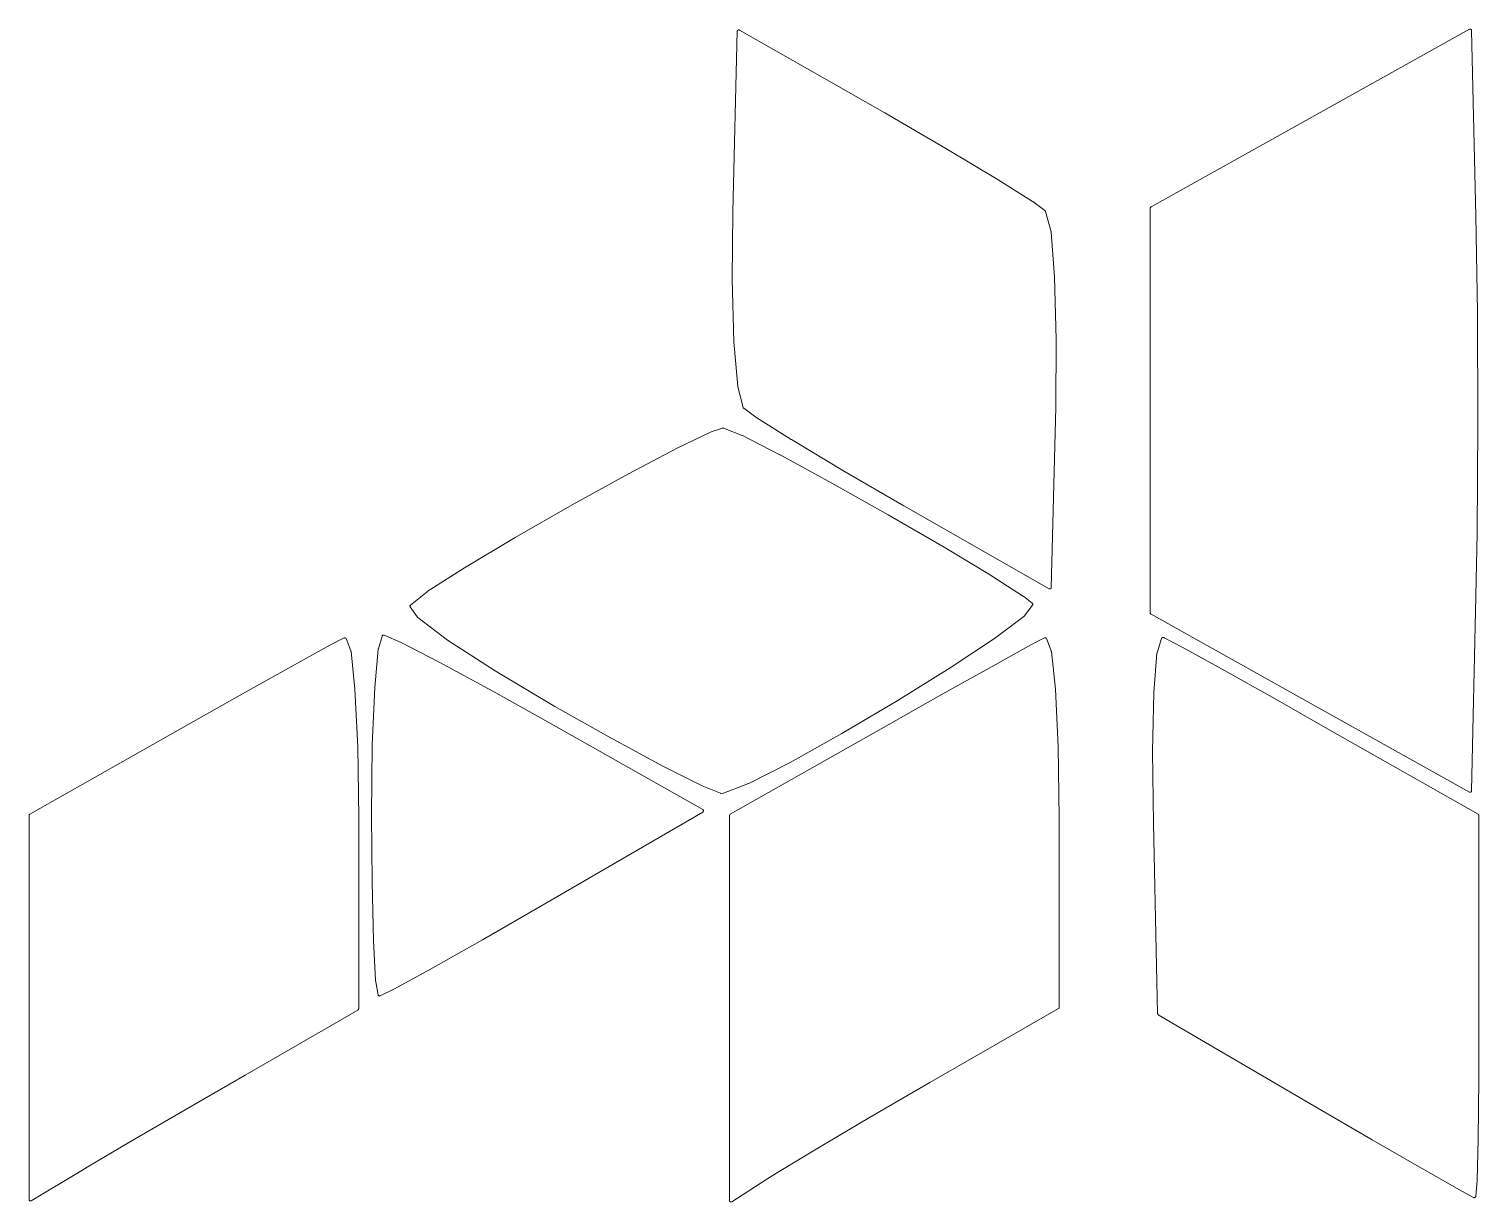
# Model space of a CAD drawing. Header units: millimetres. Extents: x 16 to 219, y 10 to 197.
# Drawn here: x 95.97 to 118.22, y 113.69 to 131.68 of the extents above; entities that cross this region are included whole.
import ezdxf

# ---------------------------------------------------------------- set-up
doc = ezdxf.new("R2010")
doc.units = ezdxf.units.MM
doc.header["$MEASUREMENT"] = 0
doc.layers.add('Engraving', color=7, linetype='Continuous', lineweight=0, true_color=0x3866dc)

msp = doc.modelspace()

# ---------------------------------------------------------------- linework, layer by layer
at = {"layer": 'Engraving', "linetype": 'Continuous'}
for p, q in [((106.769, 128.876), (106.836, 131.646)), ((106.836, 131.646), (106.841, 131.649)), ((106.841, 131.656), (106.845, 131.659)), ((106.841, 131.653), (106.841, 131.656)), ((106.841, 131.649), (106.841, 131.653)), ((106.841, 131.653), (106.841, 131.653)), ((106.841, 131.653), (106.841, 131.653)), ((106.845, 131.662), (106.849, 131.664)), ((106.845, 131.66), (106.845, 131.662)), ((106.845, 131.659), (106.845, 131.66)), ((106.845, 131.66), (106.845, 131.66)), ((106.849, 131.664), (106.853, 131.665)), ((106.849, 131.664), (106.849, 131.664)), ((106.849, 131.664), (106.849, 131.664)), ((106.853, 131.665), (106.857, 131.666)), ((106.857, 131.666), (106.857, 131.667)), ((106.857, 131.667), (106.857, 131.666)), ((106.857, 131.666), (106.862, 131.666)), ((106.857, 131.666), (106.857, 131.666)), ((106.862, 131.666), (106.862, 131.666)), ((106.862, 131.666), (106.862, 131.666)), ((106.862, 131.666), (106.866, 131.665)), ((106.866, 131.665), (106.87, 131.664)), ((106.87, 131.664), (109.1, 130.392)), ((113.188, 128.95), (118.075, 131.677)), ((118.075, 131.677), (118.079, 131.678)), ((118.079, 131.678), (118.079, 131.679)), ((118.079, 131.679), (118.079, 131.679)), ((118.079, 131.679), (118.084, 131.679)), ((118.084, 131.679), (118.084, 131.679)), ((118.084, 131.679), (118.088, 131.679)), ((118.088, 131.679), (118.088, 131.679)), ((118.088, 131.679), (118.092, 131.678)), ((118.088, 131.679), (118.088, 131.679)), ((118.092, 131.678), (118.096, 131.677)), ((118.096, 131.677), (118.096, 131.676)), ((118.096, 131.676), (118.096, 131.676)), ((118.096, 131.676), (118.096, 131.674)), ((118.096, 131.674), (118.101, 131.672)), ((118.101, 131.672), (118.101, 131.672)), ((118.101, 131.672), (118.101, 131.672)), ((118.101, 131.672), (118.105, 131.669)), ((118.105, 131.669), (118.105, 131.666)), ((118.105, 131.666), (118.105, 131.665)), ((118.105, 131.665), (118.105, 131.665)), ((118.105, 131.665), (118.105, 131.662)), ((118.105, 131.662), (118.105, 131.659)), ((118.105, 131.659), (118.173, 128.816)), ((109.1, 130.392), (109.1, 130.392)), ((109.1, 130.392), (109.1, 130.392)), ((109.1, 130.392), (110.04, 129.849)), ((110.04, 129.849), (110.04, 129.849)), ((110.04, 129.849), (110.04, 129.849)), ((110.04, 129.849), (110.827, 129.377)), ((110.827, 129.377), (110.827, 129.376)), ((110.827, 129.376), (110.827, 129.376)), ((110.827, 129.376), (111.368, 129.033)), ((106.76, 127.843), (106.769, 128.876)), ((106.769, 128.876), (106.769, 128.876)), ((106.769, 128.876), (106.769, 128.876)), ((111.368, 129.033), (111.373, 129.033)), ((111.373, 129.033), (111.373, 129.032)), ((111.373, 129.032), (111.559, 128.894)), ((111.559, 128.894), (111.563, 128.892)), ((111.563, 128.892), (111.563, 128.889)), ((111.563, 128.889), (111.563, 128.889)), ((111.563, 128.889), (111.563, 128.889)), ((111.563, 128.889), (111.567, 128.886)), ((111.567, 128.886), (111.567, 128.883)), ((111.567, 128.883), (111.652, 128.567)), ((113.175, 128.935), (113.179, 128.939)), ((113.175, 128.932), (113.175, 128.935)), ((113.175, 122.721), (113.175, 128.932)), ((113.175, 128.932), (113.175, 128.932)), ((113.175, 128.932), (113.175, 128.932)), ((113.179, 128.942), (113.179, 128.945)), ((113.179, 128.945), (113.184, 128.945)), ((113.179, 128.939), (113.179, 128.942)), ((113.179, 128.939), (113.179, 128.939)), ((113.179, 128.939), (113.179, 128.939)), ((113.184, 128.947), (113.188, 128.95)), ((113.184, 128.945), (113.184, 128.947)), ((113.184, 128.945), (113.184, 128.945)), ((113.188, 128.95), (113.188, 128.95)), ((113.188, 128.95), (113.188, 128.95)), ((118.173, 128.816), (118.173, 128.816)), ((118.173, 128.816), (118.173, 128.816)), ((118.173, 128.816), (118.194, 127.335)), ((111.652, 128.567), (111.652, 128.565)), ((111.652, 128.565), (111.652, 128.563)), ((111.652, 128.563), (111.707, 127.874)), ((106.76, 127.842), (106.76, 127.843)), ((106.786, 126.884), (106.76, 127.842)), ((106.76, 127.842), (106.76, 127.842)), ((111.707, 127.874), (111.707, 127.874)), ((111.707, 127.874), (111.707, 127.873)), ((111.707, 127.873), (111.732, 126.916)), ((118.194, 127.335), (118.194, 127.335)), ((118.194, 127.335), (118.194, 127.335)), ((118.194, 127.335), (118.202, 125.628)), ((106.786, 126.883), (106.786, 126.884)), ((106.786, 126.884), (106.786, 126.884)), ((106.845, 126.194), (106.786, 126.883)), ((111.732, 126.915), (111.724, 125.882)), ((111.732, 126.916), (111.732, 126.915)), ((111.732, 126.915), (111.732, 126.915)), ((106.845, 126.192), (106.845, 126.194)), ((106.845, 126.191), (106.845, 126.192)), ((106.929, 125.875), (106.845, 126.191)), ((106.929, 125.872), (106.929, 125.875)), ((106.929, 125.869), (106.929, 125.872)), ((106.929, 125.868), (106.929, 125.869)), ((106.934, 125.866), (106.929, 125.868)), ((106.929, 125.868), (106.929, 125.868)), ((106.938, 125.863), (106.934, 125.866)), ((107.124, 125.725), (106.938, 125.863)), ((107.124, 125.724), (107.124, 125.725)), ((107.124, 125.725), (107.124, 125.725)), ((107.666, 125.381), (107.124, 125.724)), ((111.724, 125.882), (111.656, 123.111)), ((111.724, 125.882), (111.724, 125.882)), ((111.724, 125.882), (111.724, 125.882)), ((105.914, 125.253), (106.439, 125.502)), ((106.439, 125.503), (106.612, 125.559)), ((106.439, 125.502), (106.439, 125.503)), ((106.439, 125.502), (106.439, 125.502)), ((106.612, 125.559), (106.616, 125.559)), ((106.616, 125.559), (106.621, 125.56)), ((106.621, 125.56), (106.621, 125.56)), ((106.621, 125.56), (106.625, 125.559)), ((106.621, 125.56), (106.621, 125.56)), ((106.625, 125.559), (106.629, 125.558)), ((106.629, 125.558), (106.913, 125.443)), ((118.202, 125.628), (118.189, 123.946)), ((118.202, 125.628), (118.202, 125.628)), ((118.202, 125.628), (118.202, 125.628)), ((106.913, 125.443), (106.913, 125.443)), ((106.913, 125.443), (106.917, 125.443)), ((106.917, 125.443), (107.501, 125.142)), ((107.67, 125.381), (107.666, 125.381)), ((108.457, 124.909), (107.67, 125.381)), ((107.67, 125.381), (107.67, 125.381)), ((105.169, 124.858), (105.914, 125.252)), ((105.914, 125.252), (105.914, 125.253)), ((105.914, 125.253), (105.914, 125.253)), ((107.501, 125.142), (107.505, 125.141)), ((107.505, 125.141), (107.505, 125.141)), ((107.505, 125.141), (108.288, 124.716)), ((104.302, 124.38), (105.169, 124.858)), ((105.169, 124.858), (105.169, 124.858)), ((105.169, 124.858), (105.169, 124.858)), ((108.457, 124.908), (108.457, 124.909)), ((108.457, 124.909), (108.457, 124.909)), ((109.392, 124.366), (108.457, 124.908)), ((108.288, 124.716), (108.288, 124.716)), ((108.288, 124.716), (108.288, 124.716)), ((108.288, 124.716), (109.155, 124.226)), ((103.43, 123.878), (104.302, 124.38)), ((104.302, 124.38), (104.302, 124.38)), ((104.302, 124.38), (104.302, 124.38)), ((109.155, 124.226), (109.155, 124.226)), ((109.155, 124.226), (109.155, 124.226)), ((109.155, 124.226), (110.01, 123.732)), ((109.392, 124.365), (109.392, 124.366)), ((109.392, 124.366), (109.392, 124.366)), ((111.626, 123.094), (109.392, 124.365)), ((118.189, 123.946), (118.173, 122.984)), ((118.189, 123.946), (118.189, 123.946)), ((118.189, 123.946), (118.189, 123.946)), ((102.651, 123.415), (103.43, 123.878)), ((103.43, 123.878), (103.43, 123.878)), ((103.43, 123.878), (103.43, 123.878)), ((110.01, 123.732), (110.01, 123.732)), ((110.01, 123.732), (110.01, 123.732)), ((110.01, 123.732), (110.734, 123.296)), ((102.08, 123.051), (102.651, 123.415)), ((102.651, 123.415), (102.651, 123.415)), ((102.651, 123.415), (102.651, 123.415)), ((110.734, 123.296), (110.738, 123.296)), ((110.738, 123.296), (110.738, 123.295)), ((110.738, 123.295), (111.229, 122.977)), ((101.822, 122.845), (102.08, 123.049)), ((102.08, 123.05), (102.08, 123.051)), ((102.08, 123.049), (102.08, 123.05)), ((111.631, 123.092), (111.626, 123.094)), ((111.631, 123.091), (111.631, 123.092)), ((111.635, 123.091), (111.631, 123.091)), ((111.631, 123.091), (111.631, 123.091)), ((111.631, 123.091), (111.631, 123.091)), ((111.639, 123.091), (111.635, 123.091)), ((111.643, 123.092), (111.639, 123.091)), ((111.639, 123.091), (111.639, 123.091)), ((111.639, 123.091), (111.639, 123.091)), ((111.648, 123.093), (111.643, 123.092)), ((111.652, 123.098), (111.648, 123.096)), ((111.648, 123.096), (111.648, 123.094)), ((111.648, 123.094), (111.648, 123.094)), ((111.648, 123.094), (111.648, 123.093)), ((111.656, 123.101), (111.652, 123.098)), ((111.652, 123.098), (111.652, 123.098)), ((111.652, 123.098), (111.652, 123.098)), ((111.656, 123.111), (111.656, 123.108)), ((111.656, 123.108), (111.656, 123.105)), ((111.656, 123.105), (111.656, 123.105)), ((111.656, 123.105), (111.656, 123.104)), ((111.656, 123.104), (111.656, 123.101)), ((101.814, 122.833), (101.818, 122.835)), ((101.814, 122.832), (101.814, 122.833)), ((101.814, 122.831), (101.814, 122.832)), ((101.814, 122.828), (101.814, 122.831)), ((101.814, 122.826), (101.814, 122.828)), ((101.814, 122.825), (101.814, 122.826)), ((101.818, 122.823), (101.814, 122.825)), ((101.818, 122.842), (101.822, 122.844)), ((101.818, 122.84), (101.818, 122.842)), ((101.818, 122.839), (101.818, 122.84)), ((101.818, 122.837), (101.818, 122.839)), ((101.818, 122.835), (101.818, 122.837)), ((101.818, 122.821), (101.818, 122.823)), ((101.818, 122.819), (101.818, 122.821)), ((101.818, 122.818), (101.818, 122.819)), ((101.818, 122.817), (101.818, 122.818)), ((101.932, 122.658), (101.818, 122.817)), ((101.822, 122.844), (101.822, 122.845)), ((101.822, 122.844), (101.822, 122.844)), ((111.229, 122.977), (111.229, 122.976)), ((111.229, 122.976), (111.233, 122.976)), ((111.233, 122.976), (111.364, 122.872)), ((111.368, 122.842), (111.241, 122.674)), ((111.364, 122.872), (111.368, 122.871)), ((111.368, 122.871), (111.368, 122.869)), ((111.368, 122.869), (111.368, 122.868)), ((111.368, 122.868), (111.368, 122.866)), ((111.368, 122.866), (111.373, 122.865)), ((111.373, 122.845), (111.368, 122.844)), ((111.368, 122.844), (111.368, 122.842)), ((111.373, 122.865), (111.373, 122.863)), ((111.373, 122.863), (111.373, 122.861)), ((111.373, 122.861), (111.373, 122.86)), ((111.373, 122.86), (111.373, 122.858)), ((111.373, 122.858), (111.373, 122.856)), ((111.373, 122.856), (111.373, 122.854)), ((111.373, 122.854), (111.373, 122.853)), ((111.373, 122.853), (111.373, 122.85)), ((111.373, 122.85), (111.373, 122.849)), ((111.373, 122.849), (111.373, 122.847)), ((111.373, 122.847), (111.373, 122.845)), ((118.173, 122.983), (118.105, 119.994)), ((118.173, 122.984), (118.173, 122.984)), ((118.173, 122.984), (118.173, 122.983)), ((101.936, 122.656), (101.932, 122.658)), ((101.936, 122.653), (101.936, 122.656)), ((102.393, 122.308), (101.936, 122.653)), ((111.237, 122.671), (110.784, 122.332)), ((111.241, 122.674), (111.237, 122.673)), ((111.237, 122.673), (111.237, 122.671)), ((113.175, 122.718), (113.175, 122.721)), ((113.175, 122.721), (113.175, 122.721)), ((113.175, 122.721), (113.175, 122.721)), ((113.179, 122.714), (113.175, 122.718)), ((113.179, 122.711), (113.179, 122.714)), ((113.179, 122.714), (113.179, 122.714)), ((113.179, 122.714), (113.179, 122.714)), ((113.179, 122.708), (113.179, 122.711)), ((113.184, 122.708), (113.179, 122.708)), ((113.184, 122.707), (113.184, 122.708)), ((113.184, 122.705), (113.184, 122.707)), ((113.188, 122.703), (113.184, 122.705)), ((115.629, 121.339), (113.188, 122.703)), ((113.188, 122.703), (113.188, 122.703)), ((113.188, 122.703), (113.188, 122.703)), ((101.39, 122.372), (101.395, 122.375)), ((101.39, 122.369), (101.39, 122.372)), ((101.395, 122.378), (101.399, 122.38)), ((101.395, 122.376), (101.395, 122.378)), ((101.395, 122.375), (101.395, 122.376)), ((101.395, 122.375), (101.395, 122.375)), ((101.399, 122.381), (101.403, 122.382)), ((101.399, 122.38), (101.399, 122.381)), ((101.399, 122.38), (101.399, 122.38)), ((101.403, 122.383), (101.407, 122.384)), ((101.403, 122.382), (101.403, 122.383)), ((101.403, 122.383), (101.403, 122.383)), ((101.407, 122.384), (101.407, 122.384)), ((101.407, 122.384), (101.412, 122.384)), ((101.412, 122.384), (101.412, 122.384)), ((101.412, 122.384), (101.416, 122.383)), ((101.412, 122.384), (101.412, 122.384)), ((101.416, 122.383), (101.42, 122.382)), ((101.42, 122.382), (101.678, 122.272)), ((100.045, 121.93), (100.595, 122.233)), ((100.595, 122.234), (100.806, 122.342)), ((100.595, 122.233), (100.595, 122.234)), ((100.595, 122.233), (100.595, 122.233)), ((100.806, 122.343), (100.811, 122.344)), ((100.806, 122.342), (100.806, 122.343)), ((100.811, 122.344), (100.811, 122.344)), ((100.811, 122.344), (100.811, 122.344)), ((100.811, 122.344), (100.815, 122.344)), ((100.815, 122.344), (100.819, 122.344)), ((100.819, 122.344), (100.819, 122.344)), ((100.819, 122.344), (100.819, 122.344)), ((100.819, 122.344), (100.823, 122.343)), ((100.823, 122.343), (100.828, 122.342)), ((100.828, 122.342), (100.828, 122.341)), ((100.828, 122.341), (100.828, 122.341)), ((100.828, 122.341), (100.828, 122.339)), ((100.828, 122.339), (100.832, 122.337)), ((100.832, 122.337), (100.832, 122.337)), ((100.832, 122.337), (100.832, 122.336)), ((100.832, 122.336), (100.832, 122.333)), ((100.832, 122.333), (100.836, 122.331)), ((100.836, 122.331), (100.908, 122.14)), ((101.276, 121.581), (101.327, 122.167)), ((101.327, 122.169), (101.331, 122.171)), ((101.327, 122.167), (101.327, 122.169)), ((101.331, 122.171), (101.39, 122.369)), ((101.678, 122.272), (101.682, 122.271)), ((101.682, 122.271), (101.682, 122.271)), ((101.682, 122.271), (102.266, 121.969)), ((102.393, 122.307), (102.393, 122.308)), ((103.121, 121.834), (102.393, 122.307)), ((102.393, 122.307), (102.393, 122.307)), ((110.784, 122.332), (110.103, 121.881)), ((110.784, 122.332), (110.784, 122.332)), ((110.784, 122.332), (110.784, 122.332)), ((110.793, 121.93), (111.343, 122.233)), ((111.343, 122.234), (111.554, 122.342)), ((111.343, 122.233), (111.343, 122.234)), ((111.343, 122.233), (111.343, 122.233)), ((111.554, 122.343), (111.559, 122.344)), ((111.554, 122.342), (111.554, 122.343)), ((111.559, 122.344), (111.559, 122.344)), ((111.559, 122.344), (111.559, 122.344)), ((111.559, 122.344), (111.563, 122.344)), ((111.563, 122.344), (111.567, 122.344)), ((111.567, 122.344), (111.567, 122.344)), ((111.567, 122.344), (111.567, 122.344)), ((111.567, 122.344), (111.571, 122.343)), ((111.571, 122.343), (111.576, 122.342)), ((111.576, 122.342), (111.576, 122.341)), ((111.576, 122.341), (111.576, 122.341)), ((111.576, 122.341), (111.576, 122.339)), ((111.576, 122.339), (111.58, 122.337)), ((111.58, 122.337), (111.58, 122.337)), ((111.58, 122.337), (111.58, 122.336)), ((111.58, 122.336), (111.58, 122.333)), ((111.58, 122.333), (111.584, 122.331)), ((111.584, 122.331), (111.656, 122.14)), ((113.281, 122.111), (113.349, 122.333)), ((113.349, 122.335), (113.353, 122.337)), ((113.349, 122.334), (113.349, 122.335)), ((113.349, 122.333), (113.349, 122.334)), ((113.353, 122.341), (113.357, 122.343)), ((113.353, 122.34), (113.353, 122.341)), ((113.353, 122.337), (113.353, 122.34)), ((113.353, 122.34), (113.353, 122.34)), ((113.357, 122.345), (113.361, 122.346)), ((113.357, 122.343), (113.357, 122.345)), ((113.357, 122.345), (113.357, 122.345)), ((113.361, 122.346), (113.366, 122.348)), ((113.361, 122.346), (113.361, 122.346)), ((113.366, 122.348), (113.366, 122.348)), ((113.366, 122.348), (113.366, 122.348)), ((113.366, 122.348), (113.37, 122.348)), ((113.37, 122.348), (113.374, 122.348)), ((113.374, 122.348), (113.374, 122.348)), ((113.374, 122.348), (113.378, 122.346)), ((113.374, 122.348), (113.374, 122.348)), ((113.378, 122.346), (113.382, 122.346)), ((113.382, 122.346), (113.387, 122.344)), ((113.387, 122.344), (113.666, 122.199)), ((113.666, 122.199), (113.666, 122.199)), ((113.666, 122.199), (113.666, 122.199)), ((113.666, 122.199), (114.267, 121.868)), ((99.245, 121.484), (100.045, 121.93)), ((100.045, 121.93), (100.045, 121.93)), ((100.045, 121.93), (100.045, 121.93)), ((100.908, 122.14), (100.908, 122.137)), ((100.908, 122.137), (100.912, 122.134)), ((100.912, 122.134), (100.971, 121.553)), ((102.266, 121.969), (102.266, 121.969)), ((102.266, 121.969), (102.266, 121.969)), ((102.266, 121.969), (103.087, 121.524)), ((109.993, 121.484), (110.793, 121.93)), ((110.793, 121.93), (110.793, 121.93)), ((110.793, 121.93), (110.793, 121.93)), ((111.656, 122.14), (111.656, 122.137)), ((111.656, 122.137), (111.66, 122.134)), ((111.66, 122.134), (111.719, 121.554)), ((113.23, 121.501), (113.277, 122.107)), ((113.277, 122.109), (113.281, 122.111)), ((113.277, 122.107), (113.277, 122.109)), ((104.039, 121.289), (103.121, 121.834)), ((103.121, 121.834), (103.121, 121.834)), ((103.121, 121.834), (103.121, 121.834)), ((110.103, 121.881), (109.291, 121.375)), ((110.103, 121.881), (110.103, 121.881)), ((110.103, 121.881), (110.103, 121.881)), ((114.267, 121.868), (114.267, 121.868)), ((114.267, 121.868), (114.267, 121.868)), ((114.267, 121.868), (115.092, 121.404)), ((98.297, 120.948), (99.245, 121.484)), ((99.245, 121.484), (99.245, 121.484)), ((99.245, 121.484), (99.245, 121.484)), ((100.971, 121.553), (100.971, 121.553)), ((100.971, 121.553), (100.971, 121.552)), ((100.971, 121.552), (101.014, 120.672)), ((101.238, 120.699), (101.276, 121.58)), ((101.276, 121.58), (101.276, 121.581)), ((101.276, 121.58), (101.276, 121.58)), ((103.087, 121.524), (103.087, 121.524)), ((103.087, 121.524), (103.087, 121.524)), ((103.087, 121.524), (103.946, 121.044)), ((109.045, 120.948), (109.993, 121.484)), ((109.993, 121.484), (109.993, 121.484)), ((109.993, 121.484), (109.993, 121.484)), ((111.719, 121.554), (111.719, 121.553)), ((111.719, 121.553), (111.719, 121.553)), ((111.719, 121.553), (111.762, 120.672)), ((113.209, 120.6), (113.23, 121.5)), ((113.23, 121.5), (113.23, 121.501)), ((113.23, 121.501), (113.23, 121.501)), ((104.869, 120.823), (104.039, 121.289)), ((104.039, 121.289), (104.039, 121.289)), ((104.039, 121.289), (104.039, 121.289)), ((109.291, 121.375), (108.44, 120.873)), ((109.291, 121.375), (109.291, 121.375)), ((109.291, 121.375), (109.291, 121.375)), ((115.092, 121.404), (115.092, 121.404)), ((115.092, 121.404), (115.092, 121.404)), ((115.092, 121.404), (115.896, 120.948)), ((118.075, 119.976), (115.629, 121.339)), ((103.946, 121.044), (103.946, 121.044)), ((103.946, 121.044), (103.946, 121.044)), ((103.946, 121.044), (106.307, 119.707)), ((95.983, 119.635), (98.297, 120.948)), ((98.297, 120.948), (98.297, 120.948)), ((98.297, 120.948), (98.297, 120.948)), ((105.698, 120.375), (104.869, 120.823)), ((104.869, 120.823), (104.869, 120.823)), ((104.869, 120.823), (104.869, 120.823)), ((106.731, 119.635), (109.045, 120.948)), ((108.44, 120.872), (107.649, 120.431)), ((108.44, 120.873), (108.44, 120.873)), ((108.44, 120.873), (108.44, 120.872)), ((109.045, 120.948), (109.045, 120.948)), ((109.045, 120.948), (109.045, 120.948)), ((115.896, 120.948), (115.896, 120.948)), ((115.896, 120.948), (115.896, 120.948)), ((115.896, 120.948), (118.206, 119.635)), ((101.014, 120.672), (101.014, 120.672)), ((101.014, 120.672), (101.014, 120.671)), ((101.014, 120.671), (101.031, 119.579)), ((101.225, 119.617), (101.238, 120.698)), ((101.238, 120.698), (101.238, 120.699)), ((101.238, 120.698), (101.238, 120.698)), ((111.762, 120.672), (111.762, 120.672)), ((111.762, 120.672), (111.762, 120.672)), ((111.762, 120.672), (111.779, 119.581)), ((113.222, 119.493), (113.209, 120.6)), ((113.209, 120.6), (113.209, 120.6)), ((113.209, 120.6), (113.209, 120.6)), ((106.299, 120.071), (105.698, 120.375)), ((105.698, 120.375), (105.698, 120.375)), ((105.698, 120.375), (105.698, 120.375)), ((107.649, 120.43), (107.014, 120.108)), ((107.649, 120.431), (107.649, 120.431)), ((107.649, 120.431), (107.649, 120.43)), ((106.299, 120.07), (106.299, 120.071)), ((106.299, 120.071), (106.299, 120.071)), ((106.578, 119.957), (106.299, 120.07)), ((106.578, 119.956), (106.578, 119.957)), ((106.578, 119.957), (106.578, 119.957)), ((106.582, 119.956), (106.578, 119.956)), ((106.587, 119.956), (106.582, 119.956)), ((106.582, 119.956), (106.582, 119.956)), ((106.621, 119.959), (106.587, 119.956)), ((106.587, 119.956), (106.587, 119.956)), ((106.625, 119.96), (106.621, 119.959)), ((107.01, 120.107), (106.625, 119.96)), ((106.625, 119.96), (106.625, 119.96)), ((107.014, 120.108), (107.01, 120.107)), ((107.01, 120.107), (107.01, 120.107)), ((118.079, 119.975), (118.075, 119.976)), ((118.079, 119.973), (118.079, 119.975)), ((118.084, 119.973), (118.079, 119.973)), ((118.079, 119.973), (118.079, 119.973)), ((118.088, 119.973), (118.084, 119.973)), ((118.084, 119.973), (118.084, 119.973)), ((118.092, 119.975), (118.088, 119.973)), ((118.088, 119.973), (118.088, 119.973)), ((118.088, 119.973), (118.088, 119.973)), ((118.096, 119.976), (118.092, 119.975)), ((118.101, 119.98), (118.096, 119.978)), ((118.096, 119.978), (118.096, 119.976)), ((118.096, 119.976), (118.096, 119.976)), ((118.096, 119.976), (118.096, 119.976)), ((118.105, 119.984), (118.101, 119.981)), ((118.101, 119.981), (118.101, 119.981)), ((118.101, 119.981), (118.101, 119.98)), ((118.105, 119.994), (118.105, 119.991)), ((118.105, 119.991), (118.105, 119.987)), ((118.105, 119.987), (118.105, 119.987)), ((118.105, 119.987), (118.105, 119.987)), ((118.105, 119.987), (118.105, 119.984)), ((106.307, 119.707), (106.307, 119.707)), ((106.307, 119.707), (106.307, 119.707)), ((106.307, 119.707), (106.312, 119.704)), ((106.312, 119.704), (106.316, 119.702)), ((106.316, 119.702), (106.316, 119.702)), ((106.316, 119.702), (106.316, 119.702)), ((106.316, 119.702), (106.316, 119.698)), ((95.97, 119.62), (95.974, 119.623)), ((95.97, 119.617), (95.97, 119.62)), ((95.97, 119.616), (95.97, 119.617)), ((95.97, 113.726), (95.97, 119.616)), ((95.97, 119.616), (95.97, 119.616)), ((95.974, 119.63), (95.978, 119.632)), ((95.974, 119.626), (95.974, 119.63)), ((95.974, 119.63), (95.974, 119.63)), ((95.974, 119.63), (95.974, 119.63)), ((95.974, 119.624), (95.974, 119.626)), ((95.974, 119.623), (95.974, 119.624)), ((95.974, 119.623), (95.974, 119.623)), ((95.978, 119.632), (95.983, 119.634)), ((95.983, 119.634), (95.983, 119.635)), ((95.983, 119.635), (95.983, 119.635)), ((101.031, 119.579), (101.031, 119.579)), ((101.031, 119.579), (101.031, 119.579)), ((101.031, 119.579), (101.031, 119.527)), ((101.031, 119.527), (101.031, 116.652)), ((101.225, 119.616), (101.225, 119.617)), ((101.234, 118.595), (101.225, 119.616)), ((101.225, 119.616), (101.225, 119.616)), ((106.307, 119.67), (103.883, 118.261)), ((106.312, 119.673), (106.307, 119.67)), ((106.307, 119.67), (106.307, 119.67)), ((106.307, 119.67), (106.307, 119.67)), ((106.316, 119.675), (106.312, 119.673)), ((106.316, 119.698), (106.316, 119.696)), ((106.316, 119.696), (106.316, 119.696)), ((106.316, 119.696), (106.316, 119.696)), ((106.316, 119.696), (106.32, 119.692)), ((106.32, 119.685), (106.316, 119.681)), ((106.316, 119.681), (106.316, 119.681)), ((106.316, 119.681), (106.316, 119.681)), ((106.316, 119.681), (106.316, 119.678)), ((106.316, 119.678), (106.316, 119.675)), ((106.316, 119.675), (106.316, 119.675)), ((106.316, 119.675), (106.316, 119.675)), ((106.32, 119.692), (106.32, 119.689)), ((106.32, 119.689), (106.32, 119.689)), ((106.32, 119.689), (106.32, 119.689)), ((106.32, 119.689), (106.32, 119.685)), ((106.718, 119.62), (106.722, 119.623)), ((106.718, 119.617), (106.718, 119.62)), ((106.718, 119.616), (106.718, 119.617)), ((106.718, 113.71), (106.718, 119.616)), ((106.718, 119.616), (106.718, 119.616)), ((106.722, 119.63), (106.726, 119.632)), ((106.722, 119.626), (106.722, 119.63)), ((106.722, 119.63), (106.722, 119.63)), ((106.722, 119.63), (106.722, 119.63)), ((106.722, 119.624), (106.722, 119.626)), ((106.722, 119.623), (106.722, 119.624)), ((106.722, 119.623), (106.722, 119.623)), ((106.726, 119.632), (106.731, 119.634)), ((106.731, 119.634), (106.731, 119.635)), ((106.731, 119.635), (106.731, 119.635)), ((111.779, 119.581), (111.779, 119.581)), ((111.779, 119.581), (111.779, 119.581)), ((111.779, 119.581), (111.779, 119.538)), ((111.779, 119.538), (111.779, 116.672)), ((113.285, 116.578), (113.222, 119.493)), ((113.222, 119.493), (113.222, 119.493)), ((113.222, 119.493), (113.222, 119.493)), ((118.206, 119.635), (118.206, 119.635)), ((118.206, 119.635), (118.206, 119.635)), ((118.206, 119.635), (118.206, 119.632)), ((118.206, 119.632), (118.211, 119.63)), ((118.211, 119.63), (118.211, 119.63)), ((118.211, 119.63), (118.211, 119.63)), ((118.211, 119.63), (118.211, 119.627)), ((118.211, 119.627), (118.215, 119.624)), ((118.215, 119.624), (118.215, 119.623)), ((118.215, 119.623), (118.215, 119.623)), ((118.215, 119.623), (118.215, 119.621)), ((118.215, 119.621), (118.215, 119.616)), ((118.215, 119.616), (118.215, 119.616)), ((118.215, 119.616), (118.215, 119.616)), ((118.215, 119.616), (118.219, 116.691)), ((101.234, 118.594), (101.234, 118.595)), ((101.255, 117.699), (101.234, 118.594)), ((101.234, 118.594), (101.234, 118.594)), ((103.883, 118.261), (102.926, 117.71)), ((103.883, 118.261), (103.883, 118.261)), ((103.883, 118.261), (103.883, 118.261)), ((101.255, 117.698), (101.255, 117.699)), ((101.255, 117.699), (101.255, 117.699)), ((102.926, 117.71), (102.131, 117.259)), ((102.926, 117.71), (102.926, 117.71)), ((102.926, 117.71), (102.926, 117.71)), ((101.285, 117.092), (101.255, 117.698)), ((102.131, 117.259), (101.577, 116.957)), ((102.131, 117.259), (102.131, 117.259)), ((102.131, 117.259), (102.131, 117.259)), ((101.285, 117.09), (101.285, 117.092)), ((101.285, 117.089), (101.285, 117.09)), ((101.327, 116.866), (101.285, 117.089)), ((101.327, 116.865), (101.327, 116.866)), ((101.327, 116.864), (101.327, 116.865)), ((101.327, 116.862), (101.327, 116.864)), ((101.327, 116.859), (101.327, 116.862)), ((101.331, 116.858), (101.327, 116.859)), ((101.331, 116.857), (101.331, 116.858)), ((101.331, 116.856), (101.331, 116.857)), ((101.331, 116.854), (101.331, 116.856)), ((101.335, 116.853), (101.331, 116.854)), ((101.335, 116.852), (101.335, 116.853)), ((101.335, 116.851), (101.335, 116.852)), ((101.34, 116.85), (101.335, 116.851)), ((101.34, 116.849), (101.34, 116.85)), ((101.34, 116.85), (101.34, 116.85)), ((101.344, 116.849), (101.34, 116.849)), ((101.348, 116.848), (101.344, 116.849)), ((101.352, 116.849), (101.348, 116.848)), ((101.348, 116.848), (101.348, 116.849)), ((101.348, 116.849), (101.348, 116.848)), ((101.357, 116.85), (101.352, 116.85)), ((101.352, 116.85), (101.352, 116.849)), ((101.577, 116.957), (101.357, 116.851)), ((101.357, 116.851), (101.357, 116.85)), ((101.577, 116.957), (101.577, 116.957)), ((101.577, 116.957), (101.577, 116.957)), ((101.018, 116.633), (99.287, 115.636)), ((101.022, 116.637), (101.018, 116.635)), ((101.018, 116.635), (101.018, 116.633)), ((101.026, 116.642), (101.022, 116.638)), ((101.022, 116.638), (101.022, 116.638)), ((101.022, 116.638), (101.022, 116.637)), ((101.031, 116.652), (101.026, 116.649)), ((101.026, 116.649), (101.026, 116.644)), ((101.026, 116.644), (101.026, 116.644)), ((101.026, 116.644), (101.026, 116.644)), ((101.026, 116.644), (101.026, 116.642)), ((111.766, 116.654), (109.794, 115.521)), ((111.77, 116.657), (111.766, 116.654)), ((111.766, 116.654), (111.766, 116.654)), ((111.766, 116.654), (111.766, 116.654)), ((111.775, 116.662), (111.77, 116.659)), ((111.77, 116.659), (111.77, 116.659)), ((111.77, 116.659), (111.77, 116.659)), ((111.77, 116.659), (111.77, 116.657)), ((111.779, 116.672), (111.775, 116.667)), ((111.775, 116.667), (111.775, 116.665)), ((111.775, 116.665), (111.775, 116.665)), ((111.775, 116.665), (111.775, 116.665)), ((111.775, 116.665), (111.775, 116.662)), ((111.779, 116.672), (111.779, 116.672)), ((111.779, 116.672), (111.779, 116.672)), ((118.219, 116.691), (118.219, 116.691)), ((118.219, 116.691), (118.219, 116.691)), ((118.219, 116.691), (118.219, 115.573)), ((113.289, 116.574), (113.285, 116.578)), ((113.289, 116.571), (113.289, 116.574)), ((113.289, 116.57), (113.289, 116.571)), ((113.289, 116.571), (113.289, 116.571)), ((113.289, 116.568), (113.289, 116.57)), ((113.294, 116.565), (113.289, 116.568)), ((113.294, 116.564), (113.294, 116.565)), ((113.294, 116.565), (113.294, 116.565)), ((113.294, 116.562), (113.294, 116.564)), ((113.298, 116.56), (113.294, 116.562)), ((115.684, 115.164), (113.298, 116.56)), ((99.287, 115.636), (98.365, 115.103)), ((99.287, 115.636), (99.287, 115.636)), ((109.794, 115.521), (108.867, 114.984)), ((109.794, 115.521), (109.794, 115.521)), ((118.219, 115.573), (118.206, 114.654)), ((118.219, 115.573), (118.219, 115.573)), ((118.219, 115.573), (118.219, 115.573)), ((98.365, 115.103), (97.502, 114.6)), ((98.365, 115.103), (98.365, 115.103)), ((116.581, 114.643), (115.684, 115.164)), ((115.684, 115.164), (115.684, 115.164)), ((115.684, 115.164), (115.684, 115.164)), ((108.867, 114.984), (108.047, 114.5)), ((108.867, 114.984), (108.867, 114.984)), ((97.502, 114.6), (96.863, 114.222)), ((97.502, 114.6), (97.502, 114.6)), ((117.373, 114.186), (116.581, 114.643)), ((116.581, 114.643), (116.581, 114.643)), ((116.581, 114.643), (116.581, 114.643)), ((118.206, 114.654), (118.189, 114.024)), ((118.206, 114.654), (118.206, 114.654)), ((118.206, 114.654), (118.206, 114.654)), ((108.047, 114.5), (107.454, 114.143)), ((108.047, 114.5), (108.047, 114.5)), ((96.778, 114.173), (96.004, 113.707)), ((96.863, 114.222), (96.778, 114.173)), ((96.778, 114.173), (96.778, 114.173)), ((96.863, 114.222), (96.863, 114.222)), ((107.454, 114.143), (107.289, 114.04)), ((117.919, 113.875), (117.373, 114.186)), ((117.373, 114.186), (117.373, 114.186)), ((117.373, 114.186), (117.373, 114.186)), ((107.289, 114.04), (106.752, 113.692)), ((118.189, 114.023), (118.168, 113.775)), ((118.189, 114.024), (118.189, 114.024)), ((118.189, 114.024), (118.189, 114.023)), ((95.97, 113.725), (95.97, 113.726)), ((95.97, 113.726), (95.97, 113.726)), ((95.97, 113.722), (95.97, 113.725)), ((95.97, 113.718), (95.97, 113.722)), ((95.974, 113.718), (95.97, 113.718)), ((95.974, 113.715), (95.974, 113.718)), ((95.974, 113.718), (95.974, 113.718)), ((95.974, 113.712), (95.974, 113.715)), ((95.978, 113.71), (95.974, 113.712)), ((95.974, 113.712), (95.974, 113.712)), ((95.974, 113.712), (95.974, 113.712)), ((95.983, 113.707), (95.978, 113.71)), ((95.987, 113.706), (95.983, 113.707)), ((95.983, 113.707), (95.983, 113.707)), ((95.983, 113.707), (95.983, 113.707)), ((95.987, 113.705), (95.987, 113.706)), ((95.991, 113.705), (95.987, 113.705)), ((95.987, 113.705), (95.987, 113.705)), ((95.987, 113.705), (95.987, 113.705)), ((95.995, 113.705), (95.991, 113.705)), ((95.999, 113.706), (95.995, 113.705)), ((95.995, 113.705), (95.995, 113.705)), ((95.995, 113.705), (95.995, 113.705)), ((96.004, 113.707), (95.999, 113.706)), ((96.004, 113.707), (96.004, 113.707)), ((96.004, 113.707), (96.004, 113.707)), ((106.718, 113.709), (106.718, 113.71)), ((106.718, 113.706), (106.718, 113.709)), ((106.718, 113.709), (106.718, 113.709)), ((106.718, 113.702), (106.718, 113.706)), ((106.722, 113.702), (106.718, 113.702)), ((106.722, 113.701), (106.722, 113.702)), ((106.722, 113.699), (106.722, 113.701)), ((106.722, 113.696), (106.722, 113.699)), ((106.726, 113.695), (106.722, 113.696)), ((106.722, 113.696), (106.722, 113.696)), ((106.726, 113.693), (106.726, 113.695)), ((118.134, 113.757), (117.919, 113.875)), ((117.919, 113.875), (117.919, 113.875)), ((117.919, 113.875), (117.919, 113.875)), ((118.139, 113.756), (118.134, 113.757)), ((118.139, 113.755), (118.139, 113.756)), ((118.143, 113.755), (118.139, 113.755)), ((118.139, 113.755), (118.139, 113.755)), ((118.147, 113.755), (118.143, 113.755)), ((118.143, 113.755), (118.143, 113.755)), ((118.151, 113.756), (118.147, 113.755)), ((118.147, 113.755), (118.147, 113.755)), ((118.147, 113.755), (118.147, 113.755)), ((118.156, 113.756), (118.151, 113.756)), ((118.16, 113.759), (118.156, 113.757)), ((118.156, 113.757), (118.156, 113.756)), ((118.164, 113.765), (118.16, 113.762)), ((118.16, 113.762), (118.16, 113.762)), ((118.16, 113.762), (118.16, 113.762)), ((118.16, 113.762), (118.16, 113.759)), ((118.168, 113.771), (118.164, 113.768)), ((118.164, 113.768), (118.164, 113.768)), ((118.164, 113.768), (118.164, 113.767)), ((118.164, 113.767), (118.164, 113.765)), ((118.168, 113.775), (118.168, 113.771)), ((106.731, 113.691), (106.726, 113.693)), ((106.735, 113.69), (106.731, 113.691)), ((106.731, 113.691), (106.731, 113.691)), ((106.731, 113.691), (106.731, 113.691)), ((106.735, 113.689), (106.735, 113.69)), ((106.739, 113.689), (106.735, 113.689)), ((106.735, 113.689), (106.735, 113.689)), ((106.743, 113.689), (106.739, 113.689)), ((106.739, 113.689), (106.739, 113.689)), ((106.747, 113.69), (106.743, 113.689)), ((106.743, 113.689), (106.743, 113.689)), ((106.743, 113.689), (106.743, 113.689)), ((106.752, 113.691), (106.747, 113.69)), ((106.752, 113.692), (106.752, 113.692)), ((106.752, 113.692), (106.752, 113.691))]:
    msp.add_line(p, q, dxfattribs=at)

doc.saveas('drawing.dxf')
